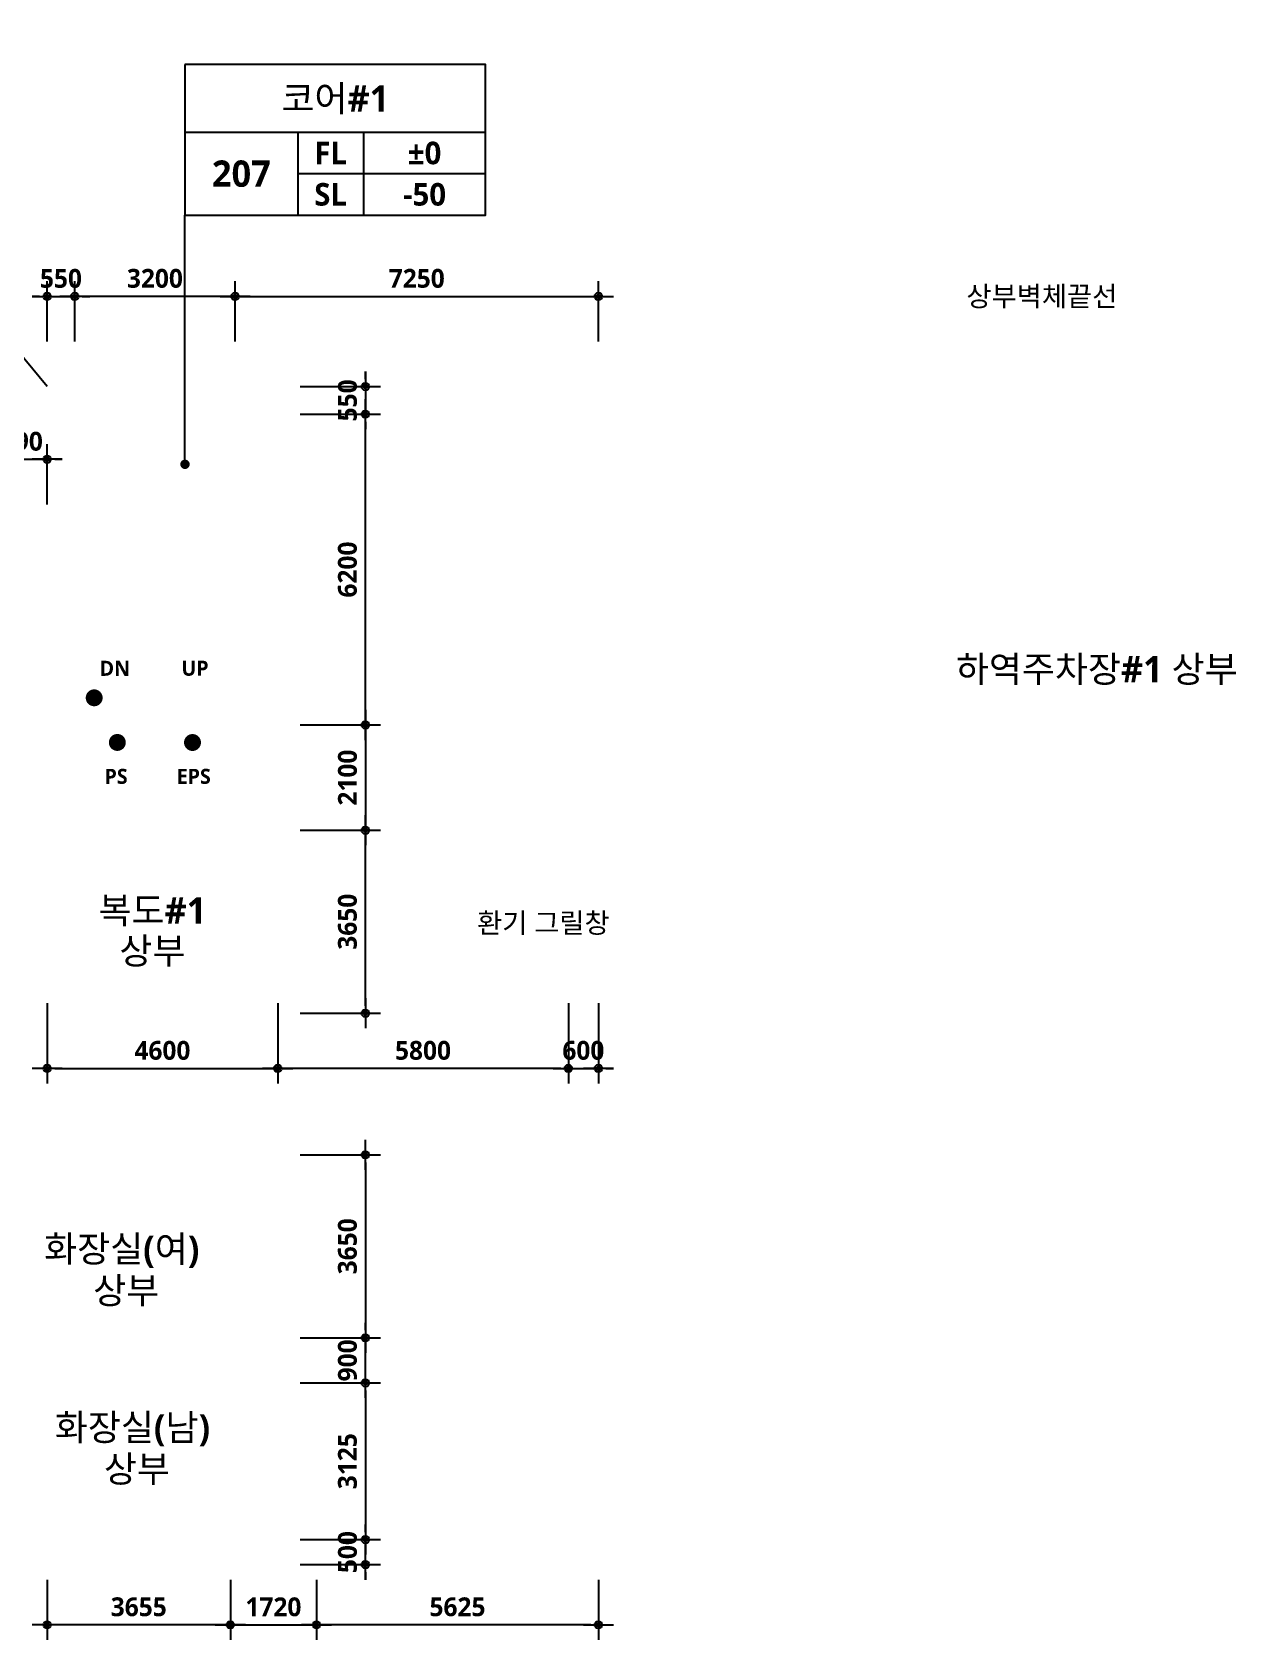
# Model space of a CAD drawing. Header units: millimetres. Extents: x -63924 to 190228206, y 0 to 456875599.
# Drawn here: x 29220 to 53241, y 443350 to 475420 of the extents above; entities that cross this region are included whole.
import ezdxf
from ezdxf.enums import TextEntityAlignment as Align

# ---------------------------------------------------------------- set-up
doc = ezdxf.new("R2010")
doc.units = ezdxf.units.MM
doc.header["$LTSCALE"] = 150
doc.header["$MEASUREMENT"] = 0
doc.header["$PDSIZE"] = -10
doc.layers.get('0').update_dxf_attribs({"linetype": 'CONTINUOUS'})
doc.layers.get('Defpoints').update_dxf_attribs({"color": 153, "linetype": 'CONTINUOUS'})
for name, color, linetype in [('A-ANNO-DIM', 4, 'CONTINUOUS'), ('A-ANNO-GRA1', 7, 'CONTINUOUS'), ('A-ANNO-LEAD', 4, 'CONTINUOUS'), ('A-ANNO-TEXT1', 7, 'CONTINUOUS'), ('A-ANNO-TEXT2', 3, 'CONTINUOUS'), ('A-FLOR-MARK-ARCH', 1, 'CONTINUOUS')]:
    doc.layers.add(name, color=color, linetype=linetype)
doc.layers.add('Defpoint', color=161, linetype='CONTINUOUS', plot=False)
doc.styles.add('2020음성 1차', font='')
doc.styles.add('SH_나눔', font='')
doc.styles.add('SH_대대리576', font='')
doc.styles.add('SH_진천_나눔', font='')
doc.styles.get('2020음성 1차').set_extended_font_data('NanumGothic', bold=True)
doc.styles.get('SH_나눔').set_extended_font_data('NanumGothic', bold=True)
doc.styles.get('SH_대대리576').set_extended_font_data('NanumGothic', bold=True)
doc.styles.get('SH_진천_나눔').set_extended_font_data('NanumGothic', bold=True)
doc.dimstyles.new('SHP300내부', dxfattribs={"dimscale": 150, "dimtxt": 2.5, "dimasz": 1, "dimexe": 2, "dimexo": 2, "dimgap": 1, "dimtad": 1, "dimdec": 0, "dimzin": 0, "dimdsep": 46, "dimtxsty": 'SH_대대리576', "dimblk": 'DIMDOT', "dimcen": 0.09, "dimclrd": 256, "dimclre": 256, "dimclrt": 3, "dimadec": 0, "dimazin": 1, "dimtfac": 1, "dimtdec": 0, "dimtix": 1, "dimtmove": 2, "dimatfit": 0, "dimldrblk": 'DIMDOT', "dimfxl": 1, "dimtolj": 1, "dimtzin": 0, "dimlwd": -1, "dimlwe": -1, "dimarcsym": 0})

# ---------------------------------------------------------------- blocks, each defined once
blk = doc.blocks.new('DIMDOT')
at = {"color": 0}
blk.add_line((-2, 0), (2, 0), dxfattribs=at)
for radius in [0.5, 0.25]:
    blk.add_circle((0, 0), radius, dxfattribs=at)
blk = doc.blocks.new('*D1071')
at = {"layer": 'A-ANNO-DIM', "transparency": 16777216}
for p, q in [((29520, 444550), (29520, 443350)), ((33175, 444550), (33175, 443350)), ((33025, 443650), (29670, 443650))]:
    blk.add_line(p, q, dxfattribs=at)
at = {"layer": 'Defpoints', "color": 0, "transparency": 16777216}
for p in [(29520, 444850), (33175, 444850), (29520, 443650)]:
    blk.add_point(p, dxfattribs=at)
at = {"layer": 'A-ANNO-DIM', "linetype": 'ByBlock', "transparency": 16777216, "xscale": 150, "yscale": 150, "zscale": 150, "rotation": 180}
blk.add_blockref('DIMDOT', (29520, 443650), dxfattribs=at)
at = {"layer": 'A-ANNO-DIM', "linetype": 'ByBlock', "transparency": 16777216, "xscale": 150, "yscale": 150, "zscale": 150}
blk.add_blockref('DIMDOT', (33175, 443650), dxfattribs=at)
at = {"layer": 'A-ANNO-DIM', "color": 3, "transparency": 16777216, "insert": (31347, 444007), "char_height": 375, "attachment_point": 5, "style": 'SH_대대리576'}
blk.add_mtext('\\A1;3655', dxfattribs=at)
blk = doc.blocks.new('*D1072')
at = {"layer": 'A-ANNO-DIM', "transparency": 16777216}
for p, q in [((33175, 444550), (33175, 443350)), ((34895, 444550), (34895, 443350)), ((33325, 443650), (34745, 443650))]:
    blk.add_line(p, q, dxfattribs=at)
at = {"layer": 'Defpoints', "color": 0, "transparency": 16777216}
for p in [(33175, 444850), (34895, 444850), (34895, 443650)]:
    blk.add_point(p, dxfattribs=at)
at = {"layer": 'A-ANNO-DIM', "linetype": 'ByBlock', "transparency": 16777216, "xscale": 150, "yscale": 150, "zscale": 150, "rotation": 180}
blk.add_blockref('DIMDOT', (33175, 443650), dxfattribs=at)
at = {"layer": 'A-ANNO-DIM', "linetype": 'ByBlock', "transparency": 16777216, "xscale": 150, "yscale": 150, "zscale": 150}
blk.add_blockref('DIMDOT', (34895, 443650), dxfattribs=at)
at = {"layer": 'A-ANNO-DIM', "color": 3, "transparency": 16777216, "insert": (34035, 444006), "char_height": 375, "attachment_point": 5, "style": 'SH_대대리576'}
blk.add_mtext('\\A1;1720', dxfattribs=at)
blk = doc.blocks.new('*D1075')
at = {"layer": 'A-ANNO-DIM', "transparency": 16777216}
for p, q in [((34895, 444550), (34895, 443350)), ((40520, 444550), (40520, 443350)), ((40370, 443650), (35045, 443650))]:
    blk.add_line(p, q, dxfattribs=at)
at = {"layer": 'Defpoints', "color": 0, "transparency": 16777216}
for p in [(34895, 444850), (40520, 444850), (34895, 443650)]:
    blk.add_point(p, dxfattribs=at)
at = {"layer": 'A-ANNO-DIM', "linetype": 'ByBlock', "transparency": 16777216, "xscale": 150, "yscale": 150, "zscale": 150, "rotation": 180}
blk.add_blockref('DIMDOT', (34895, 443650), dxfattribs=at)
at = {"layer": 'A-ANNO-DIM', "linetype": 'ByBlock', "transparency": 16777216, "xscale": 150, "yscale": 150, "zscale": 150}
blk.add_blockref('DIMDOT', (40520, 443650), dxfattribs=at)
at = {"layer": 'A-ANNO-DIM', "color": 3, "transparency": 16777216, "insert": (37708, 444007), "char_height": 375, "attachment_point": 5, "style": 'SH_대대리576'}
blk.add_mtext('\\A1;5625', dxfattribs=at)
blk = doc.blocks.new('*D1077')
at = {"layer": 'A-ANNO-DIM', "transparency": 16777216}
for p, q in [((35870, 445500), (35870, 445650)), ((34570, 445350), (36170, 445350)), ((35870, 444850), (35870, 445350)), ((34570, 444850), (36170, 444850)), ((35870, 444700), (35870, 444550))]:
    blk.add_line(p, q, dxfattribs=at)
at = {"layer": 'Defpoints', "color": 0, "transparency": 16777216}
for p in [(34270, 445350), (35870, 445350), (34270, 444850)]:
    blk.add_point(p, dxfattribs=at)
at = {"layer": 'A-ANNO-DIM', "linetype": 'ByBlock', "transparency": 16777216, "xscale": 150, "yscale": 150, "zscale": 150}
for p, rotation in [((35870, 445350), 270), ((35870, 444850), 90)]:
    blk.add_blockref('DIMDOT', p, dxfattribs=dict(at, rotation=rotation))
at = {"layer": 'A-ANNO-DIM', "color": 3, "transparency": 16777216, "insert": (35514, 445100), "char_height": 375, "attachment_point": 5, "rotation": 90, "style": 'SH_대대리576'}
blk.add_mtext('\\A1;500', dxfattribs=at)
blk = doc.blocks.new('*D1158')
at = {"layer": 'A-ANNO-DIM', "transparency": 16777216}
for p, q in [((29520, 469250), (29520, 470450)), ((30070, 469250), (30070, 470450)), ((29370, 470150), (29220, 470150)), ((29520, 470150), (30070, 470150)), ((30220, 470150), (30370, 470150))]:
    blk.add_line(p, q, dxfattribs=at)
at = {"layer": 'Defpoints', "color": 0, "transparency": 16777216}
for p in [(30070, 470150), (29520, 468950), (30070, 468950)]:
    blk.add_point(p, dxfattribs=at)
at = {"layer": 'A-ANNO-DIM', "linetype": 'ByBlock', "transparency": 16777216, "xscale": 150, "yscale": 150, "zscale": 150}
blk.add_blockref('DIMDOT', (29520, 470150), dxfattribs=at)
at = {"layer": 'A-ANNO-DIM', "linetype": 'ByBlock', "transparency": 16777216, "xscale": 150, "yscale": 150, "zscale": 150, "rotation": 180}
blk.add_blockref('DIMDOT', (30070, 470150), dxfattribs=at)
at = {"layer": 'A-ANNO-DIM', "color": 3, "transparency": 16777216, "insert": (29795, 470506), "char_height": 375, "attachment_point": 5, "style": 'SH_대대리576'}
blk.add_mtext('\\A1;550', dxfattribs=at)
blk = doc.blocks.new('*D1159')
at = {"layer": 'A-ANNO-DIM', "transparency": 16777216}
for p, q in [((30070, 469250), (30070, 470450)), ((33270, 469250), (33270, 470450)), ((33120, 470150), (30220, 470150))]:
    blk.add_line(p, q, dxfattribs=at)
at = {"layer": 'Defpoints', "color": 0, "transparency": 16777216}
for p in [(30070, 470150), (30070, 468950), (33270, 468950)]:
    blk.add_point(p, dxfattribs=at)
at = {"layer": 'A-ANNO-DIM', "linetype": 'ByBlock', "transparency": 16777216, "xscale": 150, "yscale": 150, "zscale": 150, "rotation": 180}
blk.add_blockref('DIMDOT', (30070, 470150), dxfattribs=at)
at = {"layer": 'A-ANNO-DIM', "linetype": 'ByBlock', "transparency": 16777216, "xscale": 150, "yscale": 150, "zscale": 150}
blk.add_blockref('DIMDOT', (33270, 470150), dxfattribs=at)
at = {"layer": 'A-ANNO-DIM', "color": 3, "transparency": 16777216, "insert": (31670, 470507), "char_height": 375, "attachment_point": 5, "style": 'SH_대대리576'}
blk.add_mtext('\\A1;3200', dxfattribs=at)
blk = doc.blocks.new('*D1160')
at = {"layer": 'A-ANNO-DIM', "transparency": 16777216}
for p, q in [((33270, 469250), (33270, 470450)), ((40520, 469250), (40520, 470450)), ((33420, 470150), (40370, 470150))]:
    blk.add_line(p, q, dxfattribs=at)
at = {"layer": 'Defpoints', "color": 0, "transparency": 16777216}
for p in [(40520, 470150), (33270, 468950), (40520, 468950)]:
    blk.add_point(p, dxfattribs=at)
at = {"layer": 'A-ANNO-DIM', "linetype": 'ByBlock', "transparency": 16777216, "xscale": 150, "yscale": 150, "zscale": 150, "rotation": 180}
blk.add_blockref('DIMDOT', (33270, 470150), dxfattribs=at)
at = {"layer": 'A-ANNO-DIM', "linetype": 'ByBlock', "transparency": 16777216, "xscale": 150, "yscale": 150, "zscale": 150}
blk.add_blockref('DIMDOT', (40520, 470150), dxfattribs=at)
at = {"layer": 'A-ANNO-DIM', "color": 3, "transparency": 16777216, "insert": (36895, 470507), "char_height": 375, "attachment_point": 5, "style": 'SH_대대리576'}
blk.add_mtext('\\A1;7250', dxfattribs=at)
blk = doc.blocks.new('*D1161')
at = {"layer": 'A-ANNO-DIM', "transparency": 16777216}
for p, q in [((34570, 459500), (36170, 459500)), ((35870, 456000), (35870, 459350)), ((34570, 455850), (36170, 455850))]:
    blk.add_line(p, q, dxfattribs=at)
at = {"layer": 'Defpoints', "color": 0, "transparency": 16777216}
for p in [(34270, 459500), (35870, 459500), (34270, 455850)]:
    blk.add_point(p, dxfattribs=at)
at = {"layer": 'A-ANNO-DIM', "linetype": 'ByBlock', "transparency": 16777216, "xscale": 150, "yscale": 150, "zscale": 150}
for p, rotation in [((35870, 459500), 90), ((35870, 455850), 270)]:
    blk.add_blockref('DIMDOT', p, dxfattribs=dict(at, rotation=rotation))
at = {"layer": 'A-ANNO-DIM', "color": 3, "transparency": 16777216, "insert": (35513, 457675), "char_height": 375, "attachment_point": 5, "rotation": 90, "style": 'SH_대대리576'}
blk.add_mtext('\\A1;3650', dxfattribs=at)
blk = doc.blocks.new('*D1162')
at = {"layer": 'A-ANNO-DIM', "transparency": 16777216}
for p, q in [((34570, 461600), (36170, 461600)), ((35870, 461450), (35870, 459650)), ((34570, 459500), (36170, 459500))]:
    blk.add_line(p, q, dxfattribs=at)
at = {"layer": 'Defpoints', "color": 0, "transparency": 16777216}
for p in [(34270, 461600), (34270, 459500), (35870, 459500)]:
    blk.add_point(p, dxfattribs=at)
at = {"layer": 'A-ANNO-DIM', "linetype": 'ByBlock', "transparency": 16777216, "xscale": 150, "yscale": 150, "zscale": 150}
for p, rotation in [((35870, 461600), 90), ((35870, 459500), 270)]:
    blk.add_blockref('DIMDOT', p, dxfattribs=dict(at, rotation=rotation))
at = {"layer": 'A-ANNO-DIM', "color": 3, "transparency": 16777216, "insert": (35514, 460550), "char_height": 375, "attachment_point": 5, "rotation": 90, "style": 'SH_대대리576'}
blk.add_mtext('\\A1;2100', dxfattribs=at)
blk = doc.blocks.new('*D1163')
at = {"layer": 'A-ANNO-DIM', "transparency": 16777216}
for p, q in [((34570, 467800), (36170, 467800)), ((35870, 461750), (35870, 467650)), ((34570, 461600), (36170, 461600))]:
    blk.add_line(p, q, dxfattribs=at)
at = {"layer": 'Defpoints', "color": 0, "transparency": 16777216}
for p in [(34270, 467800), (35870, 467800), (34270, 461600)]:
    blk.add_point(p, dxfattribs=at)
at = {"layer": 'A-ANNO-DIM', "linetype": 'ByBlock', "transparency": 16777216, "xscale": 150, "yscale": 150, "zscale": 150}
for p, rotation in [((35870, 467800), 90.00000000000007), ((35870, 461600), 270.0000000000001)]:
    blk.add_blockref('DIMDOT', p, dxfattribs=dict(at, rotation=rotation))
at = {"layer": 'A-ANNO-DIM', "color": 3, "transparency": 16777216, "insert": (35513, 464700), "char_height": 375, "attachment_point": 5, "rotation": 90, "style": 'SH_대대리576'}
blk.add_mtext('\\A1;6200', dxfattribs=at)
blk = doc.blocks.new('*D1164')
at = {"layer": 'A-ANNO-DIM', "transparency": 16777216}
for p, q in [((35870, 468500), (35870, 468650)), ((34570, 468350), (36170, 468350)), ((35870, 468350), (35870, 467800)), ((34570, 467800), (36170, 467800)), ((35870, 467650), (35870, 467500))]:
    blk.add_line(p, q, dxfattribs=at)
at = {"layer": 'Defpoints', "color": 0, "transparency": 16777216}
for p in [(34270, 468350), (34270, 467800), (35870, 467800)]:
    blk.add_point(p, dxfattribs=at)
at = {"layer": 'A-ANNO-DIM', "linetype": 'ByBlock', "transparency": 16777216, "xscale": 150, "yscale": 150, "zscale": 150}
for p, rotation in [((35870, 468350), 270), ((35870, 467800), 90)]:
    blk.add_blockref('DIMDOT', p, dxfattribs=dict(at, rotation=rotation))
at = {"layer": 'A-ANNO-DIM', "color": 3, "transparency": 16777216, "insert": (35514, 468075), "char_height": 375, "attachment_point": 5, "rotation": 90, "style": 'SH_대대리576'}
blk.add_mtext('\\A1;550', dxfattribs=at)
blk = doc.blocks.new('G$C9D92D8A7')
at = {"layer": 'A-ANNO-GRA1'}
for p, q in [((0, 11), (40, 11)), ((15, 11), (15, 0)), ((23.75, 11), (23.75, 0)), ((15, 5.5), (40, 5.5))]:
    blk.add_line(p, q, dxfattribs=at)
blk.add_lwpolyline([(0, 20), (0, 0), (40, 0), (40, 20)], close=True, dxfattribs=at)
at = {"style": '2020음성 1차'}
for tag, height, p in [('실명', 3.5, (20, 15.5)), ('마감레벨', 3, (31.875, 8.25)), ('실번호', 3.5, (7.5, 5.5)), ('구조레벨', 3, (31.875, 2.75))]:
    blk.add_attdef(tag, text='', height=height, dxfattribs=at).set_placement(p, align=Align.MIDDLE_CENTER)
at = {"layer": 'A-ANNO-TEXT1', "style": 'SH_나눔'}
for s, p in [('FL', (19.375, 8.25)), ('SL', (19.375, 2.75))]:
    blk.add_text(s, height=3, dxfattribs=at).set_placement(p, align=Align.MIDDLE)
blk = doc.blocks.new('*D1798')
at = {"layer": 'A-ANNO-DIM', "transparency": 16777216}
for p, q in [((28230, 466000), (28230, 467200)), ((29520, 466000), (29520, 467200)), ((28080, 466900), (27930, 466900)), ((28230, 466900), (29520, 466900)), ((29670, 466900), (29820, 466900))]:
    blk.add_line(p, q, dxfattribs=at)
at = {"layer": 'Defpoints', "color": 0, "transparency": 16777216}
for p in [(29520, 466900), (28230, 465700), (29520, 465700)]:
    blk.add_point(p, dxfattribs=at)
at = {"layer": 'A-ANNO-DIM', "linetype": 'ByBlock', "transparency": 16777216, "xscale": 150, "yscale": 150, "zscale": 150}
blk.add_blockref('DIMDOT', (28230, 466900), dxfattribs=at)
at = {"layer": 'A-ANNO-DIM', "linetype": 'ByBlock', "transparency": 16777216, "xscale": 150, "yscale": 150, "zscale": 150, "rotation": 180}
blk.add_blockref('DIMDOT', (29520, 466900), dxfattribs=at)
at = {"layer": 'A-ANNO-DIM', "color": 3, "transparency": 16777216, "insert": (28875, 467257), "char_height": 375, "attachment_point": 5, "style": 'SH_대대리576'}
blk.add_mtext('\\A1;1290', dxfattribs=at)
blk = doc.blocks.new('*D1965')
at = {"layer": 'A-ANNO-DIM', "transparency": 16777216}
for p, q in [((34570, 448475), (36170, 448475)), ((35870, 448325), (35870, 445500)), ((34570, 445350), (36170, 445350))]:
    blk.add_line(p, q, dxfattribs=at)
at = {"layer": 'Defpoints', "color": 0, "transparency": 16777216}
for p in [(34270, 448475), (34270, 445350), (35870, 445350)]:
    blk.add_point(p, dxfattribs=at)
at = {"layer": 'A-ANNO-DIM', "linetype": 'ByBlock', "transparency": 16777216, "xscale": 150, "yscale": 150, "zscale": 150}
for p, rotation in [((35870, 448475), 90), ((35870, 445350), 270)]:
    blk.add_blockref('DIMDOT', p, dxfattribs=dict(at, rotation=rotation))
at = {"layer": 'A-ANNO-DIM', "color": 3, "transparency": 16777216, "insert": (35513, 446913), "char_height": 375, "attachment_point": 5, "rotation": 90, "style": 'SH_대대리576'}
blk.add_mtext('\\A1;3125', dxfattribs=at)
blk = doc.blocks.new('*D1966')
at = {"layer": 'A-ANNO-DIM', "transparency": 16777216}
for p, q in [((35870, 449525), (35870, 449675)), ((34570, 449375), (36170, 449375)), ((35870, 448475), (35870, 449375)), ((34570, 448475), (36170, 448475)), ((35870, 448325), (35870, 448175))]:
    blk.add_line(p, q, dxfattribs=at)
at = {"layer": 'Defpoints', "color": 0, "transparency": 16777216}
for p in [(34270, 449375), (35870, 449375), (34270, 448475)]:
    blk.add_point(p, dxfattribs=at)
at = {"layer": 'A-ANNO-DIM', "linetype": 'ByBlock', "transparency": 16777216, "xscale": 150, "yscale": 150, "zscale": 150}
for p, rotation in [((35870, 449375), 270), ((35870, 448475), 90)]:
    blk.add_blockref('DIMDOT', p, dxfattribs=dict(at, rotation=rotation))
at = {"layer": 'A-ANNO-DIM', "color": 3, "transparency": 16777216, "insert": (35513, 448925), "char_height": 375, "attachment_point": 5, "rotation": 90, "style": 'SH_대대리576'}
blk.add_mtext('\\A1;900', dxfattribs=at)
blk = doc.blocks.new('*D1967')
at = {"layer": 'A-ANNO-DIM', "transparency": 16777216}
for p, q in [((34570, 453025), (36170, 453025)), ((35870, 452875), (35870, 449525)), ((34570, 449375), (36170, 449375))]:
    blk.add_line(p, q, dxfattribs=at)
at = {"layer": 'Defpoints', "color": 0, "transparency": 16777216}
for p in [(34270, 453025), (34270, 449375), (35870, 449375)]:
    blk.add_point(p, dxfattribs=at)
at = {"layer": 'A-ANNO-DIM', "linetype": 'ByBlock', "transparency": 16777216, "xscale": 150, "yscale": 150, "zscale": 150}
for p, rotation in [((35870, 453025), 90), ((35870, 449375), 270)]:
    blk.add_blockref('DIMDOT', p, dxfattribs=dict(at, rotation=rotation))
at = {"layer": 'A-ANNO-DIM', "color": 3, "transparency": 16777216, "insert": (35513, 451200), "char_height": 375, "attachment_point": 5, "rotation": 90, "style": 'SH_대대리576'}
blk.add_mtext('\\A1;3650', dxfattribs=at)
blk = doc.blocks.new('*D2342')
at = {"layer": 'A-ANNO-DIM', "transparency": 16777216}
for p, q in [((29520, 456050), (29520, 454450)), ((34120, 456050), (34120, 454450)), ((29670, 454750), (33970, 454750))]:
    blk.add_line(p, q, dxfattribs=at)
at = {"layer": 'Defpoints', "color": 0, "transparency": 16777216}
for p in [(29520, 456350), (34120, 456350), (34120, 454750)]:
    blk.add_point(p, dxfattribs=at)
at = {"layer": 'A-ANNO-DIM', "linetype": 'ByBlock', "transparency": 16777216, "xscale": 150, "yscale": 150, "zscale": 150, "rotation": 180}
blk.add_blockref('DIMDOT', (29520, 454750), dxfattribs=at)
at = {"layer": 'A-ANNO-DIM', "linetype": 'ByBlock', "transparency": 16777216, "xscale": 150, "yscale": 150, "zscale": 150}
blk.add_blockref('DIMDOT', (34120, 454750), dxfattribs=at)
at = {"layer": 'A-ANNO-DIM', "color": 3, "transparency": 16777216, "insert": (31820, 455107), "char_height": 375, "attachment_point": 5, "style": 'SH_대대리576'}
blk.add_mtext('\\A1;4600', dxfattribs=at)
blk = doc.blocks.new('*D2343')
at = {"layer": 'A-ANNO-DIM', "transparency": 16777216}
for p, q in [((34120, 456050), (34120, 454450)), ((39920, 456050), (39920, 454450)), ((39770, 454750), (34270, 454750))]:
    blk.add_line(p, q, dxfattribs=at)
at = {"layer": 'Defpoints', "color": 0, "transparency": 16777216}
for p in [(34120, 456350), (39920, 456350), (34120, 454750)]:
    blk.add_point(p, dxfattribs=at)
at = {"layer": 'A-ANNO-DIM', "linetype": 'ByBlock', "transparency": 16777216, "xscale": 150, "yscale": 150, "zscale": 150, "rotation": 180}
blk.add_blockref('DIMDOT', (34120, 454750), dxfattribs=at)
at = {"layer": 'A-ANNO-DIM', "linetype": 'ByBlock', "transparency": 16777216, "xscale": 150, "yscale": 150, "zscale": 150}
blk.add_blockref('DIMDOT', (39920, 454750), dxfattribs=at)
at = {"layer": 'A-ANNO-DIM', "color": 3, "transparency": 16777216, "insert": (37020, 455107), "char_height": 375, "attachment_point": 5, "style": 'SH_대대리576'}
blk.add_mtext('\\A1;5800', dxfattribs=at)
blk = doc.blocks.new('*D2344')
at = {"layer": 'A-ANNO-DIM', "transparency": 16777216}
for p, q in [((39920, 456050), (39920, 454450)), ((40520, 456050), (40520, 454450)), ((39770, 454750), (39620, 454750)), ((39920, 454750), (40520, 454750)), ((40670, 454750), (40820, 454750))]:
    blk.add_line(p, q, dxfattribs=at)
at = {"layer": 'Defpoints', "color": 0, "transparency": 16777216}
for p in [(39920, 456350), (40520, 456350), (40520, 454750)]:
    blk.add_point(p, dxfattribs=at)
at = {"layer": 'A-ANNO-DIM', "linetype": 'ByBlock', "transparency": 16777216, "xscale": 150, "yscale": 150, "zscale": 150}
blk.add_blockref('DIMDOT', (39920, 454750), dxfattribs=at)
at = {"layer": 'A-ANNO-DIM', "linetype": 'ByBlock', "transparency": 16777216, "xscale": 150, "yscale": 150, "zscale": 150, "rotation": 180}
blk.add_blockref('DIMDOT', (40520, 454750), dxfattribs=at)
at = {"layer": 'A-ANNO-DIM', "color": 3, "transparency": 16777216, "insert": (40220, 455107), "char_height": 375, "attachment_point": 5, "style": 'SH_대대리576'}
blk.add_mtext('\\A1;600', dxfattribs=at)

msp = doc.modelspace()

# ---------------------------------------------------------------- linework, layer by layer
msp.add_lwpolyline([(32270, 466800), (32270, 471772.8)])
at = {"const_width": 93.8}
msp.add_lwpolyline([(32270, 466753.1, -1), (32270, 466846.9, -1)], format="xyb", close=True, dxfattribs=at)
at = {"layer": 'A-ANNO-LEAD'}
for points in [[(46170, 468950, 0, 83.3, 0), (46295, 469166.5, 0, 0, 0), (46863.5, 470151.2, 0, 0, 0), (47863.5, 470151.2, 0, 0, 0)], [(36405.2, 456450, 0, 83.3, 0), (36530.2, 456666.5, 0, 0, 0), (37098.7, 457651.2, 0, 0, 0), (38098.7, 457651.2, 0, 0, 0)]]:
    msp.add_lwpolyline(points, format="xyseb", dxfattribs=at)
at = {"layer": 'A-FLOR-MARK-ARCH', "const_width": 168.8}
for points in [[(30374, 462141.7, 1), (30542.8, 462141.7, 1)], [(30835.6, 461251.7, 1), (31004.4, 461251.7, 1)], [(32335.6, 461250, 1), (32504.4, 461250, 1)]]:
    msp.add_lwpolyline(points, format="xyb", close=True, dxfattribs=at)
at = {"layer": 'Defpoint'}
msp.add_line((29520, 468350), (0, 504000), dxfattribs=at)

# ---------------------------------------------------------------- block references
at = {"layer": 'A-ANNO-TEXT1'}
ref = msp.add_blockref('G$C9D92D8A7', (32270, 471772.8), dxfattribs=dict(at, xscale=150, yscale=150, zscale=150))
ref.add_attrib('실명', '코어#1', dxfattribs={"layer": 'A-ANNO-TEXT2', "height": 525, "style": '2020음성 1차'}).set_placement((35270, 474097.8, 206000), align=Align.MIDDLE_CENTER)
ref.add_attrib('실번호', '207', dxfattribs={"layer": 'A-ANNO-TEXT2', "height": 525, "style": '2020음성 1차'}).set_placement((33395, 472597.8, 206000), align=Align.MIDDLE_CENTER)
ref.add_attrib('마감레벨', '%%p0', dxfattribs={"height": 450, "style": '2020음성 1차'}).set_placement((37051.3, 473010.3, 206000), align=Align.MIDDLE_CENTER)
ref.add_attrib('구조레벨', '-50', dxfattribs={"height": 450, "style": '2020음성 1차'}).set_placement((37051.3, 472185.3, 206000), align=Align.MIDDLE_CENTER)

# ---------------------------------------------------------------- texts
at = {"layer": 'A-ANNO-TEXT1', "style": '2020음성 1차'}
for s, p in [('상부벽체끝선', (47863.5, 470151.2)), ('환기 그릴창', (38098.7, 457651.2))]:
    msp.add_text(s, height=400, dxfattribs=at).set_placement(p, align=Align.MIDDLE_LEFT)
at = {"layer": 'A-ANNO-TEXT1', "style": 'SH_진천_나눔'}
for s, p in [('DN', (30870, 462730)), ('UP', (32470, 462730)), ('PS', (30895, 460575)), ('EPS', (32445, 460575))]:
    msp.add_text(s, height=300, dxfattribs=at).set_placement(p, align=Align.MIDDLE)
at = {"layer": 'A-ANNO-TEXT2', "style": 'SH_진천_나눔'}
for s, p in [('하역주차장#1 상부', (50465.9, 462720.4)), ('복도#1', (31620, 457900)), ('상부', (31620, 457100)), ('화장실(여) ', (31097.5, 451125)), ('상부', (31097.5, 450325)), ('화장실(남) ', (31311.3, 447564.3)), ('상부', (31311.3, 446764.3))]:
    msp.add_text(s, height=525, dxfattribs=at).set_placement(p, align=Align.MIDDLE)

# ---------------------------------------------------------------- dimensions: what is measured, and where the dimension line sits
at = {"layer": 'A-ANNO-DIM'}
for base, p1, p2, angle, picture, middle in [((30070, 470150), (29520, 468950), (30070, 468950), 180, '*D1158', (29795, 470506.1)), ((30070, 470150), (33270, 468950), (30070, 468950), 0, '*D1159', (31670, 470506.9)), ((40520, 470150), (33270, 468950), (40520, 468950), 180, '*D1160', (36895, 470506.7)), ((35870, 467800), (34270, 468350), (34270, 467800), 90, '*D1164', (35513.9, 468075)), ((35870, 467800), (34270, 461600), (34270, 467800), 270, '*D1163', (35513.1, 464700)), ((29520, 466900), (28230, 465700), (29520, 465700), 180, '*D1798', (28875, 467256.9)), ((35870, 459500), (34270, 461600), (34270, 459500), 90, '*D1162', (35513.9, 460550)), ((35870, 459500), (34270, 455850), (34270, 459500), 270, '*D1161', (35513.1, 457675)), ((34120, 454750, 103000), (29520, 456350, 103000), (34120, 456350, 103000), 180, '*D2342', (31820, 455106.9, 103000)), ((40520, 454750, 103000), (39920, 456350, 103000), (40520, 456350, 103000), 180, '*D2344', (40220, 455106.9, 103000)), ((35870, 449375), (34270, 453025), (34270, 449375), 90, '*D1967', (35513.1, 451200)), ((35870, 449375), (34270, 448475), (34270, 449375), 270, '*D1966', (35513.1, 448925)), ((35870, 445350), (34270, 448475), (34270, 445350), 90, '*D1965', (35513.1, 446912.5)), ((35870, 445350), (34270, 444850), (34270, 445350), 270, '*D1077', (35513.9, 445100)), ((34895, 443650), (33175, 444850), (34895, 444850), 180, '*D1072', (34035, 444006.1))]:
    dim = msp.add_linear_dim(base=base, p1=p1, p2=p2, angle=angle, dimstyle='SHP300내부', dxfattribs=at)
    dim.commit()
    dim.dimension.update_dxf_attribs({"geometry": picture, "text_midpoint": middle})
for base, p1, p2, picture, middle in [((34120, 454750, 103000), (39920, 456350, 103000), (34120, 456350, 103000), '*D2343', (37020, 455106.9, 103000)), ((29520, 443650), (33175, 444850), (29520, 444850), '*D1071', (31347.5, 444006.9)), ((34895, 443650), (40520, 444850), (34895, 444850), '*D1075', (37707.5, 444006.9))]:
    dim = msp.add_linear_dim(base=base, p1=p1, p2=p2, dimstyle='SHP300내부', dxfattribs=at)
    dim.commit()
    dim.dimension.update_dxf_attribs({"geometry": picture, "text_midpoint": middle})

doc.saveas('drawing.dxf')
